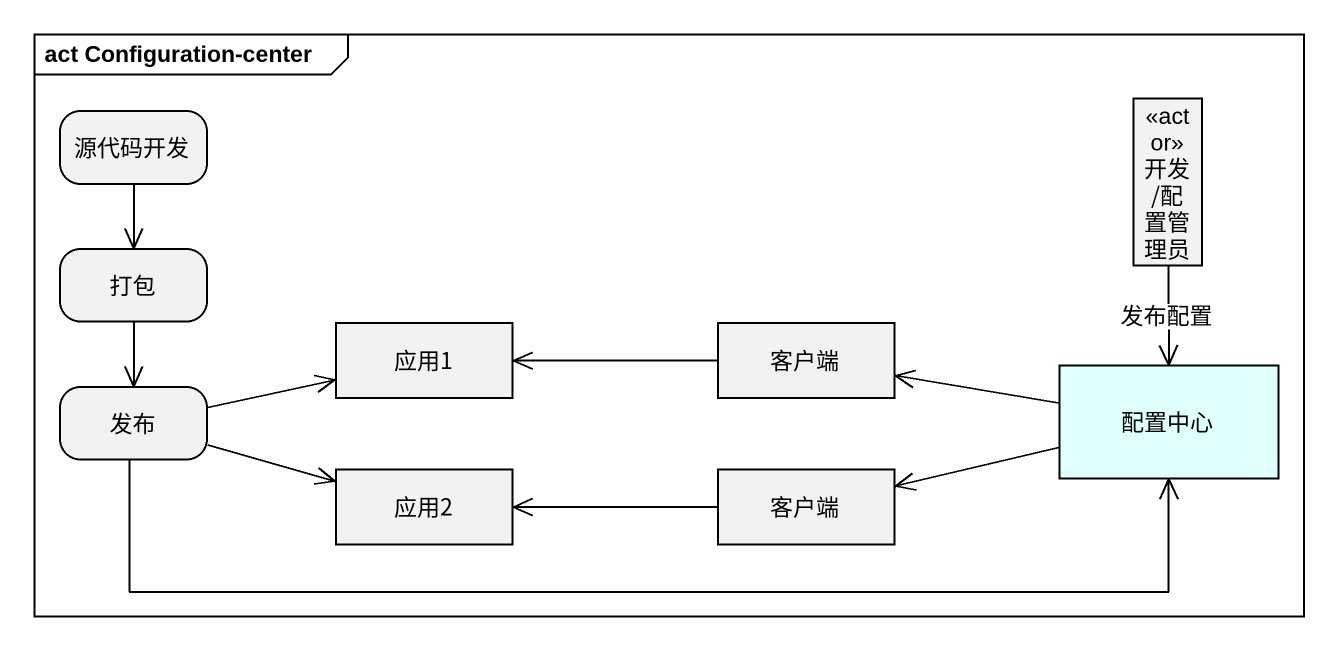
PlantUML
@startuml
mainframe act Configuration-center
hide empty description
state 源代码开发
state "开发/配置管理员" as 开发_配置管理员 <<actor>>
state 打包
state 应用1 <<object>>
state 客户端 <<object>>
state 配置中心 <<object>> #E0FFFF
state 发布
state 应用2 <<object>>
state "客户端" as 客户端_2 <<object>>
源代码开发 --> 打包
开发_配置管理员 --> 配置中心 : 发布配置
打包 --> 发布
客户端 -left-> 应用1
配置中心 -left-> 客户端
配置中心 -left-> 客户端_2
发布 -right-> 应用1
发布 -right-> 配置中心
发布 -right-> 应用2
客户端_2 -left-> 应用2
@enduml
